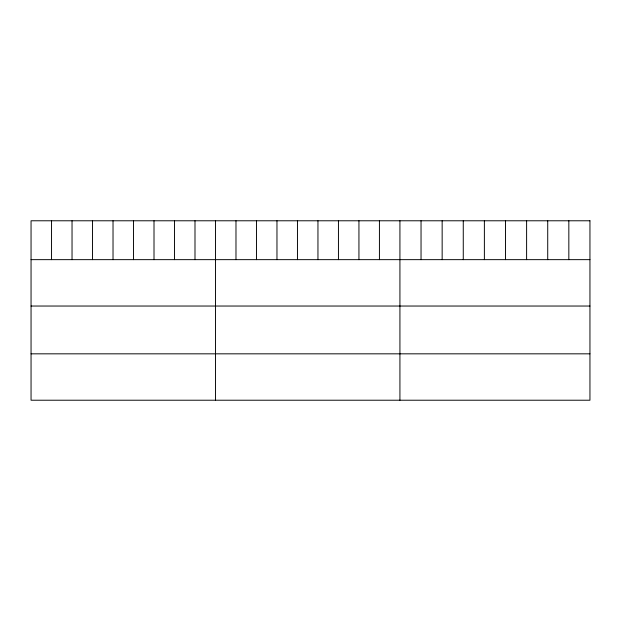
<?xml version="1.0" encoding="UTF-8"?>
<svg xmlns="http://www.w3.org/2000/svg" width="621" height="621" viewBox="0 0 621 621"><rect width="100%" height="100%" fill="white"/><g stroke="black" fill="none" stroke-linecap="round" stroke-linejoin="round"><path stroke-width="0.93" d="M31.05 259.648L589.95 259.648M31.05 306.037L589.95 306.037M31.05 353.83L589.95 353.83M568.836 220.781L568.836 259.648M547.722 220.781L547.722 259.648M526.608 220.781L526.608 259.648M505.494 220.781L505.494 259.648M484.38 220.781L484.38 259.648M463.266 220.781L463.266 259.648M442.152 220.781L442.152 259.648M421.038 220.781L421.038 259.648M399.924 220.781L399.924 400.219M379.431 220.781L379.431 259.648M358.938 220.781L358.938 259.648M338.445 220.781L338.445 259.648M317.952 220.781L317.952 259.648M297.459 220.781L297.459 259.648M276.966 220.781L276.966 259.648M256.473 220.781L256.473 259.648M235.98 220.781L235.98 259.648M215.487 220.781L215.487 400.219M194.994 220.781L194.994 259.648M174.501 220.781L174.501 259.648M154.008 220.781L154.008 259.648M133.515 220.781L133.515 259.648M113.022 220.781L113.022 259.648M92.529 220.781L92.529 259.648M72.036 220.781L72.036 259.648M51.543 220.781L51.543 259.648M589.95 220.781L31.05 220.781L31.05 400.219L589.95 400.219L589.95 220.781"/></g></svg>
